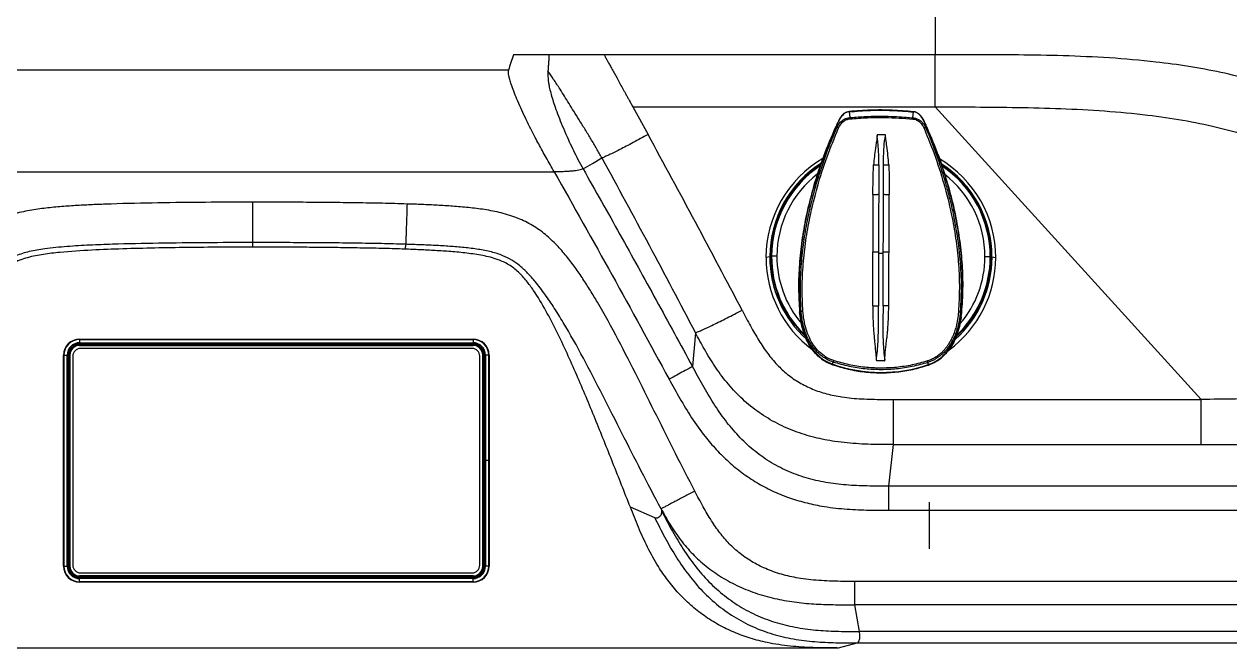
# Model space of a CAD drawing. Extents: x 939 to 1039, y 781 to 934.
# Drawn here: x 976.59 to 998.18, y 799.32 to 810.48 of the extents above; entities that cross this region are included whole.
import ezdxf

# ---------------------------------------------------------------- set-up
doc = ezdxf.new("R2010")
doc.units = 0
doc.header["$MEASUREMENT"] = 0
doc.layers.add('1', color=4, linetype='Continuous')
doc.layers.add('DIM', color=3, linetype='Continuous')

# ---------------------------------------------------------------- blocks, each defined once
blk = doc.blocks.new('DV')
at = {"layer": '1', "linetype": 'Continuous', "lineweight": 25}
for p, q in [((-0.008, 1.992), (-0.021, 2.06)), ((0.002, 1.971), (-0.002, 1.992)), ((0.003, 1.963), (0.003, 1.961)), ((-1.078, 1.449), (-1.079, 1.449)), ((-0.993, 1.458), (-1.078, 1.447)), ((-0.993, 1.458), (-0.994, 1.458)), ((-0.994, 1.458), (-0.994, 1.458)), ((-0.99, 1.449), (-0.991, 1.452)), ((-0.983, 1.431), (-0.99, 1.449)), ((-1.938, 0.869), (-1.939, 0.869)), ((-1.931, 0.867), (-1.893, 0.856)), ((2.308, 0.791), (2.31, 0.808)), ((2.31, 0.808), (2.31, 0.81)), ((2.589, 0.571), (2.484, 0.561)), ((-1.87, -0.064), (-1.87, 0.084)), ((2.48, -0.571), (2.586, -0.582)), ((-1.944, -0.849), (-1.945, -0.849)), ((-1.937, -0.847), (-1.899, -0.836)), ((2.303, -0.8), (2.304, -0.817)), ((2.304, -0.817), (2.305, -0.819)), ((-1.084, -1.435), (-1.083, -1.435)), ((-1.083, -1.434), (-1.003, -1.445)), ((-1.004, -1.444), (-1.004, -1.444)), ((-1, -1.436), (-1.001, -1.439)), ((-1, -1.436), (-0.993, -1.418)), ((-0.008, -1.985), (-0.021, -2.054)), ((-0.014, -1.985), (-0.01, -1.964)), ((-0.01, -1.954), (-0.01, -1.956))]:
    blk.add_line(p, q, dxfattribs=at)
for centre, radius, start, end in [((-0.021, 0.007), 2.053, 90.0117, 143.2396), ((-0.008, 0.007), 1.985, 90.0085, 138.1965), ((-0.008, 0.007), 1.985, 89.8272, 138.1698), ((-0.003, 0.007), 1.963, 89.8268, 136.5217), ((-0.003, 0.007), 1.955, 89.813, 135.6786), ((-0.003, 0.007), 1.954, 89.813, 135.5748), ((-0.022, 0.007), 2.054, 30.2369, 89.9842), ((-0.008, 0.007), 1.985, 32.2296, 89.9864), ((-0.008, 0.007), 1.985, 32.2143, 89.8051), ((-0.004, 0.007), 1.964, 33.0293, 89.8054), ((-0.004, 0.007), 1.956, 33.3355, 89.792), ((-0.774, 1.885), 0.781, 358.6136, 5.5978), ((-0.004, 0.007), 1.954, 33.3899, 89.792), ((0.001, 0.007), 1.859, 89.8113, 130.2997), ((0, 0.007), 1.859, 37.3862, 89.7952), ((-0.707, 1.423), 0.276, 178.2188, 184.7708), ((0.576, 0.001), 2.652, 160.9584, 198.6531), ((-1.974, 0.516), 0.349, 71.9807, 76.6446), ((2.233, 0.794), 0.0749, 332.9641, 357.7604), ((2.506, 0.056), 0.505, 92.4763, 94.8952), ((2.506, -0.062), 0.509, 264.7119, 267.1113), ((-1.978, -0.494), 0.352, 282.9954, 287.6299), ((2.228, -0.802), 0.0749, 1.8444, 26.6436), ((-0.022, 0), 2.054, 270.0147, 329.4202), ((-0.008, 0), 1.985, 269.8322, 327.3081), ((-0.008, 0), 1.985, 270.0135, 327.32), ((-0.021, 0), 2.053, 216.4048, 269.9882), ((-0.004, 0), 1.964, 269.832, 326.6617), ((-0.004, 0), 1.956, 269.8183, 326.325), ((-0.004, 0), 1.954, 269.8183, 326.2654), ((0, 0), 1.859, 269.8174, 322.3351), ((-0.008, -0.001), 1.985, 221.7948, 269.8103), ((-0.008, -0.001), 1.985, 221.8154, 269.9915), ((-0.003, -0.001), 1.964, 222.9802, 269.8106), ((-0.003, -0.001), 1.954, 223.6278, 269.7972), ((-0.003, -0.001), 1.955, 223.7279, 269.7972), ((0.001, -0.001), 1.859, 229.6043, 269.7996), ((-0.716, -1.411), 0.277, 174.8422, 181.3928), ((-0.787, -1.873), 0.782, 354.0165, 0.9963)]:
    blk.add_arc(centre, radius, start, end, dxfattribs=at)
for points, knots in [([(-1.939, 0.869), (-1.92, 0.914), (-1.882, 1.005), (-1.792, 1.123), (-1.683, 1.223), (-1.558, 1.303), (-1.424, 1.365), (-1.284, 1.41), (-1.14, 1.442), (-1.043, 1.453), (-0.994, 1.458)], [0, 0, 0, 0, 0.125044, 0.250094, 0.375146, 0.50018, 0.625173, 0.75013, 0.875068, 1, 1, 1, 1]), ([(-1.078, 1.447), (-1.098, 1.445), (-1.167, 1.437), (-1.282, 1.41), (-1.422, 1.365), (-1.556, 1.304), (-1.681, 1.224), (-1.79, 1.124), (-1.881, 1.006), (-1.919, 0.914), (-1.938, 0.869)], [0, 0, 0, 0, 0.055894, 0.190238, 0.324714, 0.459388, 0.594285, 0.729391, 0.864652, 1, 1, 1, 1]), ([(-0.991, 1.452), (-1.063, 1.443), (-1.208, 1.426), (-1.418, 1.363), (-1.602, 1.273), (-1.75, 1.157), (-1.863, 1.025), (-1.908, 0.92), (-1.931, 0.867)], [0, 0, 0, 0, 0.186823, 0.373594, 0.560241, 0.706896, 0.853471, 1, 1, 1, 1]), ([(-1.893, 0.856), (-1.89, 0.865), (-1.883, 0.885), (-1.871, 0.916), (-1.856, 0.948), (-1.839, 0.981), (-1.818, 1.015), (-1.785, 1.064), (-1.738, 1.12), (-1.68, 1.176), (-1.627, 1.218), (-1.577, 1.252), (-1.527, 1.282), (-1.473, 1.31), (-1.415, 1.335), (-1.354, 1.358), (-1.288, 1.379), (-1.207, 1.4), (-1.105, 1.42), (-1.027, 1.427), (-0.983, 1.431)], [0, 0, 0, 0, 0.026734, 0.05551, 0.086329, 0.119188, 0.154085, 0.191024, 0.273369, 0.344173, 0.403429, 0.451129, 0.502395, 0.555558, 0.610627, 0.667594, 0.726459, 0.794343, 0.885537, 1, 1, 1, 1]), ([(-1.866, 0.848), (-1.847, 0.896), (-1.808, 0.991), (-1.71, 1.113), (-1.591, 1.212), (-1.453, 1.289), (-1.303, 1.345), (-1.144, 1.384), (-1.036, 1.394), (-0.982, 1.4)], [0, 0, 0, 0, 0.139308, 0.278769, 0.4184847, 0.5585135, 0.7054911, 0.8526923, 1, 1, 1, 1]), ([(2.311, 0.816), (2.138, 0.89), (1.791, 1.04), (1.251, 1.216), (0.747, 1.343), (0.281, 1.423), (-0.142, 1.467), (-0.568, 1.484), (-0.851, 1.467), (-0.993, 1.458)], [0, 0, 0, 0, 0.1666097, 0.3332423, 0.4998927, 0.624886, 0.7499141, 0.8749494, 1, 1, 1, 1]), ([(-0.989, 1.437), (-0.99, 1.437), (-0.99, 1.44), (-0.99, 1.443), (-0.991, 1.447), (-0.991, 1.452), (-0.992, 1.455), (-0.993, 1.458), (-0.993, 1.458), (-0.993, 1.458)], [0, 0, 0, 0, 0.062721, 0.178453, 0.3589, 0.571342, 0.774817, 0.916592, 1, 1, 1, 1]), ([(2.31, 0.81), (2.164, 0.873), (1.872, 1), (1.421, 1.157), (0.961, 1.287), (0.487, 1.387), (0, 1.451), (-0.496, 1.48), (-0.826, 1.461), (-0.991, 1.452)], [0, 0, 0, 0, 0.140207, 0.280852, 0.42152, 0.561898, 0.708441, 0.854417, 1, 1, 1, 1]), ([(-0.983, 1.431), (-0.916, 1.435), (-0.781, 1.443), (-0.58, 1.445), (-0.38, 1.441), (-0.182, 1.43), (0.013, 1.413), (0.207, 1.39), (0.398, 1.362), (0.676, 1.314), (1.037, 1.233), (1.475, 1.108), (1.899, 0.962), (2.173, 0.848), (2.308, 0.791)], [0, 0, 0, 0, 0.0598715, 0.1191931, 0.1780014, 0.2363253, 0.2941862, 0.3515996, 0.4085752, 0.465118, 0.6011645, 0.7357735, 0.8687888, 1, 1, 1, 1]), ([(-0.982, 1.4), (-0.842, 1.406), (-0.56, 1.419), (-0.137, 1.398), (0.284, 1.351), (0.747, 1.27), (1.248, 1.145), (1.784, 0.974), (2.128, 0.831), (2.3, 0.76)], [0, 0, 0, 0, 0.124941, 0.249901, 0.374879, 0.499878, 0.666555, 0.833265, 1, 1, 1, 1]), ([(-1.945, -0.849), (-1.973, -0.756), (-2.029, -0.57), (-2.074, -0.281), (-2.09, 0.01), (-2.072, 0.302), (-2.025, 0.59), (-1.968, 0.776), (-1.939, 0.869)], [0, 0, 0, 0, 0.16667, 0.33333, 0.499991, 0.666649, 0.83332, 1, 1, 1, 1]), ([(-1.938, 0.869), (-1.967, 0.776), (-2.024, 0.59), (-2.071, 0.302), (-2.089, 0.011), (-2.073, -0.281), (-2.028, -0.57), (-1.972, -0.756), (-1.944, -0.849)], [0, 0, 0, 0, 0.166667, 0.333333, 0.5, 0.666668, 0.833333, 1, 1, 1, 1]), ([(-1.899, -0.836), (-1.925, -0.744), (-1.977, -0.561), (-2.018, -0.28), (-2.033, 0.001), (-2.018, 0.285), (-1.975, 0.572), (-1.921, 0.761), (-1.893, 0.856)], [0, 0, 0, 0, 0.16769, 0.332135, 0.49348, 0.658077, 0.826864, 1, 1, 1, 1]), ([(-1.871, -0.829), (-1.897, -0.737), (-1.949, -0.555), (-1.99, -0.274), (-2.004, 0.01), (-1.988, 0.294), (-1.945, 0.576), (-1.892, 0.757), (-1.866, 0.848)], [0, 0, 0, 0, 0.166664, 0.333326, 0.499994, 0.666671, 0.833344, 1, 1, 1, 1]), ([(2.3, 0.76), (2.323, 0.749), (2.368, 0.726), (2.419, 0.676), (2.452, 0.619), (2.459, 0.579), (2.462, 0.559)], [0, 0, 0, 0, 0.2817241, 0.5601293, 0.7795269, 1, 1, 1, 1]), ([(2.304, 0.796), (2.304, 0.796), (2.305, 0.798), (2.307, 0.802), (2.309, 0.808), (2.311, 0.813), (2.312, 0.815), (2.311, 0.816), (2.311, 0.816)], [0, 0, 0, 0, 0.0543809, 0.1480036, 0.4794721, 0.8239281, 0.9315517, 1, 1, 1, 1]), ([(2.308, 0.791), (2.337, 0.776), (2.391, 0.748), (2.445, 0.684), (2.474, 0.621), (2.48, 0.581), (2.484, 0.561)], [0, 0, 0, 0, 0.322452, 0.598474, 0.799022, 1, 1, 1, 1]), ([(2.589, 0.571), (2.587, 0.587), (2.581, 0.618), (2.556, 0.66), (2.522, 0.695), (2.48, 0.727), (2.429, 0.755), (2.371, 0.782), (2.332, 0.8), (2.31, 0.81)], [0, 0, 0, 0, 0.121666, 0.249536, 0.36718, 0.49951, 0.661947, 0.814942, 1, 1, 1, 1]), ([(2.594, 0.572), (2.591, 0.589), (2.585, 0.622), (2.549, 0.679), (2.485, 0.733), (2.398, 0.776), (2.34, 0.802), (2.311, 0.816)], [0, 0, 0, 0, 0.1296931, 0.2583196, 0.5098568, 0.7564497, 1, 1, 1, 1]), ([(2.462, 0.559), (2.47, 0.454), (2.486, 0.244), (2.491, -0.133), (2.471, -0.404), (2.459, -0.569)], [0, 0, 0, 0, 0.280023, 0.560051, 1, 1, 1, 1]), ([(2.484, 0.561), (2.487, 0.522), (2.495, 0.436), (2.504, 0.295), (2.51, 0.122), (2.511, -0.073), (2.504, -0.268), (2.493, -0.433), (2.484, -0.529), (2.48, -0.571)], [0, 0, 0, 0, 0.103409, 0.228154, 0.374248, 0.560711, 0.743958, 0.890377, 1, 1, 1, 1]), ([(2.589, 0.571), (2.599, 0.443), (2.618, 0.187), (2.617, -0.198), (2.596, -0.454), (2.586, -0.582)], [0, 0, 0, 0, 0.333567, 0.666433, 1, 1, 1, 1]), ([(2.588, 0.571), (2.59, 0.571), (2.592, 0.572), (2.594, 0.572), (2.594, 0.572), (2.594, 0.572)], [0, 0, 0, 0, 0.592341, 0.841526, 1, 1, 1, 1]), ([(2.59, -0.583), (2.6, -0.455), (2.621, -0.198), (2.623, 0.187), (2.603, 0.444), (2.594, 0.572)], [0, 0, 0, 0, 0.333334, 0.666666, 1, 1, 1, 1]), ([(-1.856, 0.084), (-1.858, 0.084), (-1.863, 0.084), (-1.867, 0.084), (-1.87, 0.084)], [0, 0, 0, 0, 0.5, 1, 1, 1, 1]), ([(-0.884, 0.15), (-0.922, 0.15), (-1.012, 0.15), (-1.119, 0.146), (-1.204, 0.142), (-1.255, 0.139), (-1.308, 0.136), (-1.365, 0.131), (-1.424, 0.126), (-1.48, 0.121), (-1.534, 0.116), (-1.584, 0.111), (-1.637, 0.106), (-1.695, 0.1), (-1.752, 0.094), (-1.796, 0.09), (-1.823, 0.088), (-1.838, 0.087), (-1.848, 0.086), (-1.853, 0.085), (-1.856, 0.084)], [0, 0, 0, 0, 0.117491, 0.278071, 0.327172, 0.379197, 0.434167, 0.492133, 0.553178, 0.617395, 0.666399, 0.71845, 0.773533, 0.831571, 0.898213, 0.948337, 0.969624, 0.982103, 0.993555, 1, 1, 1, 1]), ([(-1.856, 0.084), (-1.747, 0.072), (-1.531, 0.048), (-1.208, 0.048), (-0.993, 0.048), (-0.885, 0.049)], [0, 0, 0, 0, 0.3382385, 0.6703769, 1, 1, 1, 1]), ([(-0.884, 0.15), (-0.884, 0.141), (-0.884, 0.122), (-0.884, 0.095), (-0.885, 0.07), (-0.885, 0.056), (-0.885, 0.049)], [0, 0, 0, 0, 0.247871, 0.499983, 0.752103, 1, 1, 1, 1]), ([(0.051, 0.046), (-0.106, 0.047), (-0.418, 0.048), (-0.73, 0.048), (-0.885, 0.049)], [0, 0, 0, 0, 0.500057, 1, 1, 1, 1]), ([(-0.884, 0.15), (-0.803, 0.15), (-0.642, 0.15), (-0.401, 0.149), (-0.159, 0.148), (0.002, 0.148), (0.082, 0.148)], [0, 0, 0, 0, 0.250062, 0.50009, 0.750073, 1, 1, 1, 1]), ([(0.05, -0.04), (0.05, -0.033), (0.051, -0.021), (0.051, 0.003), (0.051, 0.027), (0.051, 0.04), (0.051, 0.046)], [0, 0, 0, 0, 0.2502413, 0.4999946, 0.749751, 1, 1, 1, 1]), ([(0.084, 0.046), (0.078, 0.046), (0.067, 0.046), (0.056, 0.046), (0.051, 0.046)], [0, 0, 0, 0, 0.499999, 1, 1, 1, 1]), ([(1.108, 0.145), (0.938, 0.145), (0.597, 0.147), (0.254, 0.148), (0.082, 0.148)], [0, 0, 0, 0, 0.499872, 1, 1, 1, 1]), ([(0.082, 0.148), (0.082, 0.139), (0.082, 0.12), (0.083, 0.093), (0.083, 0.067), (0.084, 0.053), (0.084, 0.046)], [0, 0, 0, 0, 0.247841, 0.499996, 0.752155, 1, 1, 1, 1]), ([(1.113, 0.043), (0.942, 0.043), (0.599, 0.045), (0.256, 0.046), (0.084, 0.046)], [0, 0, 0, 0, 0.499962, 1, 1, 1, 1]), ([(1.108, 0.145), (1.197, 0.145), (1.375, 0.145), (1.552, 0.137), (1.641, 0.133)], [0, 0, 0, 0, 0.500184, 1, 1, 1, 1]), ([(1.108, 0.145), (1.108, 0.135), (1.109, 0.117), (1.109, 0.089), (1.111, 0.064), (1.112, 0.05), (1.113, 0.043)], [0, 0, 0, 0, 0.247844, 0.500004, 0.752163, 1, 1, 1, 1]), ([(1.64, 0.041), (1.536, 0.041), (1.361, 0.041), (1.184, 0.042), (1.113, 0.043)], [0, 0, 0, 0, 0.594026, 1, 1, 1, 1]), ([(1.641, 0.133), (1.64, 0.116), (1.638, 0.082), (1.639, 0.055), (1.64, 0.041)], [0, 0, 0, 0, 0.500027, 1, 1, 1, 1]), ([(1.64, 0.041), (1.693, 0.041), (1.789, 0.04), (1.92, 0.046), (2.017, 0.055), (2.085, 0.063), (2.127, 0.068), (2.152, 0.071), (2.163, 0.072), (2.166, 0.072), (2.167, 0.072), (2.167, 0.072), (2.167, 0.072), (2.167, 0.072), (2.167, 0.072)], [0, 0, 0, 0, 0.29921, 0.548793, 0.745255, 0.856192, 0.935511, 0.983296, 0.995489, 0.998696, 0.999583, 0.999849, 0.999939, 1, 1, 1, 1]), ([(2.167, 0.072), (2.167, 0.072), (2.164, 0.072), (2.154, 0.072), (2.076, 0.077), (1.905, 0.112), (1.739, 0.125), (1.641, 0.133)], [0, 0, 0, 0, 0.001608, 0.01565, 0.055891, 0.446078, 1, 1, 1, 1]), ([(2.174, 0.07), (2.173, 0.07), (2.171, 0.07), (2.168, 0.071), (2.167, 0.072)], [0, 0, 0, 0, 0.486281, 1, 1, 1, 1]), ([(2.174, -0.078), (2.174, -0.053), (2.174, -0.004), (2.174, 0.046), (2.174, 0.07)], [0, 0, 0, 0, 0.5000003, 1, 1, 1, 1]), ([(-1.87, -0.064), (-1.868, -0.064), (-1.863, -0.065), (-1.858, -0.065), (-1.856, -0.065)], [0, 0, 0, 0, 0.5, 1, 1, 1, 1]), ([(-0.886, -0.036), (-0.993, -0.035), (-1.208, -0.032), (-1.531, -0.031), (-1.747, -0.053), (-1.856, -0.065)], [0, 0, 0, 0, 0.3296087, 0.6617293, 1, 1, 1, 1]), ([(-1.856, -0.065), (-1.856, -0.065), (-1.855, -0.065), (-1.855, -0.065), (-1.853, -0.065), (-1.848, -0.066), (-1.84, -0.067), (-1.809, -0.068), (-1.748, -0.072), (-1.662, -0.08), (-1.568, -0.091), (-1.497, -0.1), (-1.452, -0.106), (-1.436, -0.108), (-1.429, -0.108), (-1.426, -0.109), (-1.424, -0.109), (-1.423, -0.109), (-1.417, -0.109), (-1.396, -0.112), (-1.364, -0.115), (-1.322, -0.118), (-1.278, -0.122), (-1.227, -0.125), (-1.139, -0.131), (-1.024, -0.135), (-0.928, -0.137), (-0.884, -0.137)], [0, 0, 0, 0, 0.000307, 0.000689, 0.002359, 0.00487, 0.015779, 0.029763, 0.09972, 0.203574, 0.296344, 0.391473, 0.424042, 0.436567, 0.441729, 0.445635, 0.445762, 0.446903, 0.450191, 0.462825, 0.512269, 0.54904, 0.593832, 0.646659, 0.707558, 0.864827, 1, 1, 1, 1]), ([(-0.886, -0.036), (-0.757, -0.036), (-0.445, -0.037), (-0.133, -0.039), (0.05, -0.04)], [0, 0, 0, 0, 0.413101, 1, 1, 1, 1]), ([(-0.884, -0.137), (-0.884, -0.128), (-0.884, -0.109), (-0.885, -0.082), (-0.885, -0.057), (-0.885, -0.043), (-0.886, -0.036)], [0, 0, 0, 0, 0.247915, 0.499992, 0.752096, 1, 1, 1, 1]), ([(-0.884, -0.137), (-0.723, -0.138), (-0.402, -0.139), (-0.08, -0.141), (0.081, -0.142)], [0, 0, 0, 0, 0.499987, 1, 1, 1, 1]), ([(0.05, -0.04), (0.057, -0.04), (0.068, -0.039), (0.079, -0.04), (0.083, -0.04)], [0, 0, 0, 0, 0.591867, 1, 1, 1, 1]), ([(0.083, -0.04), (0.083, -0.047), (0.083, -0.061), (0.082, -0.086), (0.082, -0.114), (0.082, -0.132), (0.081, -0.142)], [0, 0, 0, 0, 0.247848, 0.500009, 0.752163, 1, 1, 1, 1]), ([(0.081, -0.142), (0.253, -0.142), (0.596, -0.144), (0.937, -0.145), (1.107, -0.145)], [0, 0, 0, 0, 0.500128, 1, 1, 1, 1]), ([(0.083, -0.04), (0.255, -0.04), (0.599, -0.042), (0.941, -0.043), (1.112, -0.043)], [0, 0, 0, 0, 0.500038, 1, 1, 1, 1]), ([(1.112, -0.043), (1.112, -0.05), (1.11, -0.064), (1.109, -0.09), (1.108, -0.117), (1.108, -0.136), (1.107, -0.145)], [0, 0, 0, 0, 0.24784, 0.500001, 0.75216, 1, 1, 1, 1]), ([(1.64, -0.137), (1.552, -0.141), (1.374, -0.148), (1.196, -0.146), (1.107, -0.145)], [0, 0, 0, 0, 0.499816, 1, 1, 1, 1]), ([(1.112, -0.043), (1.185, -0.043), (1.361, -0.044), (1.536, -0.044), (1.64, -0.045)], [0, 0, 0, 0, 0.407814, 1, 1, 1, 1]), ([(1.64, -0.045), (1.639, -0.059), (1.638, -0.087), (1.639, -0.12), (1.64, -0.137)], [0, 0, 0, 0, 0.499972, 1, 1, 1, 1]), ([(1.64, -0.045), (1.745, -0.045), (1.922, -0.044), (2.097, -0.068), (2.166, -0.078)], [0, 0, 0, 0, 0.6006265, 1, 1, 1, 1]), ([(1.64, -0.137), (1.752, -0.128), (1.904, -0.115), (2.071, -0.09), (2.131, -0.082), (2.153, -0.081), (2.159, -0.08), (2.163, -0.079), (2.166, -0.079), (2.166, -0.078)], [0, 0, 0, 0, 0.632717, 0.860019, 0.958232, 0.975916, 0.985986, 0.994959, 1, 1, 1, 1]), ([(2.166, -0.078), (2.168, -0.078), (2.17, -0.078), (2.173, -0.078), (2.174, -0.078)], [0, 0, 0, 0, 0.5, 1, 1, 1, 1]), ([(2.459, -0.569), (2.456, -0.586), (2.449, -0.626), (2.416, -0.684), (2.363, -0.735), (2.318, -0.757), (2.295, -0.769)], [0, 0, 0, 0, 0.1897963, 0.4446309, 0.7136823, 1, 1, 1, 1]), ([(2.48, -0.571), (2.477, -0.59), (2.47, -0.628), (2.448, -0.677), (2.423, -0.713), (2.403, -0.735), (2.367, -0.768), (2.332, -0.785), (2.303, -0.8)], [0, 0, 0, 0, 0.191711, 0.382754, 0.51862, 0.620987, 0.67746, 1, 1, 1, 1]), ([(2.305, -0.819), (2.326, -0.809), (2.366, -0.792), (2.424, -0.765), (2.475, -0.737), (2.518, -0.705), (2.546, -0.676), (2.563, -0.65), (2.578, -0.621), (2.583, -0.597), (2.586, -0.582)], [0, 0, 0, 0, 0.185139, 0.337997, 0.500348, 0.632707, 0.750256, 0.815704, 0.878396, 1, 1, 1, 1]), ([(2.306, -0.824), (2.335, -0.811), (2.393, -0.785), (2.48, -0.743), (2.544, -0.69), (2.58, -0.633), (2.587, -0.599), (2.59, -0.583)], [0, 0, 0, 0, 0.243547, 0.490143, 0.741681, 0.870306, 1, 1, 1, 1]), ([(2.584, -0.582), (2.586, -0.582), (2.588, -0.582), (2.59, -0.583), (2.59, -0.583), (2.59, -0.583)], [0, 0, 0, 0, 0.592225, 0.841483, 1, 1, 1, 1]), ([(-1.084, -1.434), (-1.106, -1.431), (-1.176, -1.422), (-1.293, -1.394), (-1.433, -1.348), (-1.567, -1.286), (-1.691, -1.205), (-1.799, -1.104), (-1.889, -0.986), (-1.926, -0.894), (-1.945, -0.849)], [0, 0, 0, 0, 0.0605299, 0.1946718, 0.3288424, 0.4630469, 0.5972718, 0.7315059, 0.8657441, 1, 1, 1, 1]), ([(-1.944, -0.849), (-1.925, -0.895), (-1.888, -0.986), (-1.798, -1.105), (-1.689, -1.206), (-1.565, -1.286), (-1.431, -1.349), (-1.291, -1.394), (-1.175, -1.422), (-1.104, -1.431), (-1.083, -1.434)], [0, 0, 0, 0, 0.134749, 0.269409, 0.403914, 0.538211, 0.672286, 0.806163, 0.939908, 1, 1, 1, 1]), ([(-1.937, -0.847), (-1.918, -0.892), (-1.881, -0.983), (-1.792, -1.101), (-1.684, -1.201), (-1.561, -1.281), (-1.428, -1.343), (-1.289, -1.389), (-1.146, -1.422), (-1.049, -1.433), (-1.001, -1.439)], [0, 0, 0, 0, 0.1248922, 0.2498073, 0.3747592, 0.4997555, 0.624788, 0.7498468, 0.8749209, 1, 1, 1, 1]), ([(-0.993, -1.418), (-1.021, -1.415), (-1.072, -1.411), (-1.142, -1.4), (-1.203, -1.388), (-1.276, -1.37), (-1.361, -1.344), (-1.454, -1.307), (-1.558, -1.254), (-1.653, -1.189), (-1.736, -1.112), (-1.794, -1.044), (-1.839, -0.975), (-1.87, -0.915), (-1.888, -0.87), (-1.896, -0.845), (-1.899, -0.836)], [0, 0, 0, 0, 0.0749857, 0.1343119, 0.1848064, 0.2384733, 0.3318372, 0.4187584, 0.4992174, 0.6392472, 0.7158639, 0.7968303, 0.872882, 0.9321002, 0.9744779, 1, 1, 1, 1]), ([(-0.992, -1.386), (-1.036, -1.382), (-1.127, -1.373), (-1.231, -1.35), (-1.305, -1.329), (-1.349, -1.314), (-1.394, -1.298), (-1.437, -1.279), (-1.481, -1.259), (-1.514, -1.241), (-1.543, -1.224), (-1.568, -1.209), (-1.595, -1.191), (-1.62, -1.174), (-1.644, -1.155), (-1.665, -1.137), (-1.685, -1.119), (-1.704, -1.101), (-1.722, -1.083), (-1.738, -1.064), (-1.754, -1.047), (-1.765, -1.032), (-1.774, -1.02), (-1.783, -1.007), (-1.799, -0.984), (-1.815, -0.958), (-1.827, -0.936), (-1.838, -0.914), (-1.854, -0.878), (-1.865, -0.847), (-1.871, -0.829)], [0, 0, 0, 0, 0.121738, 0.246175, 0.288264, 0.330644, 0.373316, 0.416275, 0.459522, 0.503054, 0.517225, 0.55208, 0.581869, 0.606444, 0.633517, 0.665247, 0.681873, 0.705344, 0.735653, 0.751528, 0.772695, 0.799151, 0.8006, 0.812958, 0.843012, 0.878142, 0.893465, 0.910822, 0.946336, 1, 1, 1, 1]), ([(-1.003, -1.445), (-0.861, -1.454), (-0.578, -1.473), (-0.152, -1.46), (0.271, -1.418), (0.738, -1.341), (1.243, -1.218), (1.784, -1.045), (2.132, -0.898), (2.306, -0.824)], [0, 0, 0, 0, 0.12505, 0.250086, 0.375115, 0.500104, 0.666758, 0.833391, 1, 1, 1, 1]), ([(-1.001, -1.439), (-0.862, -1.448), (-0.581, -1.467), (-0.159, -1.454), (0.264, -1.413), (0.731, -1.336), (1.238, -1.214), (1.781, -1.04), (2.13, -0.893), (2.305, -0.819)], [0, 0, 0, 0, 0.122832, 0.248396, 0.371902, 0.49825, 0.66532, 0.832791, 1, 1, 1, 1]), ([(2.303, -0.8), (2.22, -0.835), (2.053, -0.904), (1.798, -0.999), (1.541, -1.085), (1.325, -1.15), (1.153, -1.197), (1.023, -1.23), (0.891, -1.262), (0.759, -1.291), (0.625, -1.317), (0.375, -1.362), (0.005, -1.411), (-0.491, -1.441), (-0.824, -1.426), (-0.993, -1.418)], [0, 0, 0, 0, 0.080377, 0.161273, 0.242636, 0.321508, 0.361032, 0.400751, 0.440661, 0.480759, 0.521043, 0.561511, 0.704797, 0.850853, 1, 1, 1, 1]), ([(2.295, -0.769), (2.122, -0.839), (1.777, -0.979), (1.24, -1.147), (0.738, -1.268), (0.275, -1.346), (-0.146, -1.39), (-0.57, -1.408), (-0.851, -1.393), (-0.992, -1.386)], [0, 0, 0, 0, 0.16674, 0.333451, 0.500131, 0.625133, 0.750114, 0.87507, 1, 1, 1, 1]), ([(2.299, -0.805), (2.299, -0.805), (2.3, -0.807), (2.302, -0.811), (2.304, -0.817), (2.305, -0.822), (2.306, -0.824), (2.306, -0.824), (2.306, -0.824)], [0, 0, 0, 0, 0.054378, 0.147995, 0.479459, 0.823924, 0.93155, 1, 1, 1, 1]), ([(-1.826, -1.059), (-1.827, -1.058), (-1.83, -1.055), (-1.832, -1.051), (-1.834, -1.049)], [0, 0, 0, 0, 0.352296, 1, 1, 1, 1]), ([(-0.999, -1.423), (-0.999, -1.424), (-0.999, -1.425), (-1, -1.43), (-1.001, -1.436), (-1.002, -1.442), (-1.002, -1.444), (-1.003, -1.444), (-1.003, -1.445)], [0, 0, 0, 0, 0.05438, 0.147997, 0.479463, 0.823926, 0.931552, 1, 1, 1, 1])]:
    blk.add_open_spline(points, degree=3, knots=knots, dxfattribs=at)
blk = doc.blocks.new('1818201-33')
at = {"layer": '1', "color": 3, "linetype": 'Continuous', "lineweight": 25}
for p, q in [((-3.522, 2.176), (-3.522, 2.097)), ((-3.522, 2.176), (3.522, 2.176)), ((-3.522, 2.17), (3.522, 2.17)), ((3.522, 2.168), (-3.522, 2.168)), ((3.522, 2.176), (3.522, 2.097)), ((-3.522, 2.111), (3.522, 2.111)), ((3.522, 2.097), (-3.522, 2.097)), ((-3.522, 2.078), (3.522, 2.078)), ((-3.522, 2.078), (-3.522, 2.062)), ((3.522, 2.063), (-3.522, 2.063)), ((-3.522, 2.062), (3.522, 2.062)), ((3.507, 2.008), (-3.507, 2.008)), ((3.522, 2.078), (3.522, 2.062)), ((-3.81, 1.887), (-3.732, 1.887)), ((-3.81, -1.887), (-3.81, 1.887)), ((-3.805, -1.887), (-3.805, 1.887)), ((-3.802, 1.887), (-3.802, -1.887)), ((-3.746, -1.887), (-3.746, 1.887)), ((-3.732, 1.887), (-3.732, -1.887)), ((-3.697, 1.887), (-3.713, 1.887)), ((-3.713, -1.888), (-3.713, 1.887)), ((-3.698, 1.887), (-3.698, -1.888)), ((-3.697, -1.888), (-3.697, 1.887)), ((-3.643, 1.872), (-3.643, -1.872)), ((3.643, -1.872), (3.643, 1.872)), ((3.713, 1.887), (3.697, 1.887)), ((3.697, 1.887), (3.697, -1.888)), ((3.698, -1.888), (3.698, 1.887)), ((3.713, 1.887), (3.713, -1.888)), ((3.732, -1.887), (3.732, 1.887)), ((3.81, 1.887), (3.732, 1.887)), ((3.746, 1.887), (3.746, -1.887)), ((3.802, -1.887), (3.802, 1.887)), ((3.805, 1.887), (3.805, -1.887)), ((3.81, 1.887), (3.81, -1.887)), ((3.81, 0), (3.732, 0)), ((-3.81, -1.887), (-3.732, -1.887)), ((-3.697, -1.888), (-3.713, -1.888)), ((3.713, -1.888), (3.697, -1.888)), ((3.81, -1.887), (3.732, -1.887)), ((-3.522, -2.063), (-3.522, -2.078)), ((-3.522, -2.063), (3.522, -2.063)), ((3.522, -2.063), (-3.522, -2.063)), ((3.522, -2.078), (-3.522, -2.078)), ((-3.522, -2.176), (-3.522, -2.097)), ((-3.522, -2.097), (3.522, -2.097)), ((3.522, -2.111), (-3.522, -2.111)), ((-3.507, -2.008), (3.507, -2.008)), ((3.522, -2.063), (3.522, -2.078)), ((3.522, -2.176), (3.522, -2.097)), ((-3.522, -2.168), (3.522, -2.168)), ((3.522, -2.17), (-3.522, -2.17)), ((3.522, -2.176), (-3.522, -2.176))]:
    blk.add_line(p, q, dxfattribs=at)
for centre, radius, start, end in [((-3.522, 1.887), 0.288, 90, 180), ((-3.522, 1.887), 0.283, 90, 180), ((-3.522, 1.887), 0.281, 90, 180), ((3.522, 1.887), 0.288, 0, 90), ((3.522, 1.887), 0.283, 0, 90), ((3.522, 1.887), 0.281, 0, 90), ((-3.522, 1.887), 0.224, 90, 180), ((-3.522, 1.887), 0.21, 90, 180), ((-3.522, 1.887), 0.191, 90, 180), ((-3.522, 1.887), 0.176, 90, 180), ((-3.522, 1.887), 0.175, 90, 180), ((-3.507, 1.872), 0.136, 90, 180), ((3.507, 1.872), 0.136, 0, 90), ((3.522, 1.887), 0.224, 0, 90), ((3.522, 1.887), 0.21, 0, 90), ((3.522, 1.887), 0.191, 0, 90), ((3.522, 1.887), 0.176, 0, 90), ((3.522, 1.887), 0.175, 0, 90), ((-3.522, -1.887), 0.288, 180, 270), ((-3.522, -1.887), 0.283, 180, 270), ((-3.522, -1.887), 0.281, 180, 270), ((-3.522, -1.887), 0.224, 180, 270), ((-3.522, -1.887), 0.21, 180, 270), ((-3.522, -1.888), 0.191, 180, 270), ((-3.522, -1.888), 0.176, 180, 270), ((-3.522, -1.888), 0.175, 180, 270), ((-3.507, -1.872), 0.136, 180, 270), ((3.507, -1.872), 0.136, 270, 0), ((3.522, -1.887), 0.21, 270, 0), ((3.522, -1.887), 0.224, 270, 0), ((3.522, -1.887), 0.281, 270, 0), ((3.522, -1.887), 0.283, 270, 0), ((3.522, -1.887), 0.288, 270, 0), ((3.522, -1.888), 0.191, 270, 0), ((3.522, -1.888), 0.176, 270, 0), ((3.522, -1.888), 0.175, 270, 0)]:
    blk.add_arc(centre, radius, start, end, dxfattribs=at)
blk = doc.blocks.new('Envoy')
at = {"layer": '1', "color": 3, "linetype": 'Continuous', "lineweight": 25}
for p, q in [((54.251, 12.953), (54.251, 10.758)), ((54.251, 10.758), (48.324, 10.758)), ((46.614, 10.484), (37.7, 10.484)), ((48.838, 9.826), (49.111, 9.33)), ((48.838, 9.826), (54.251, 9.826)), ((59.015, 4.589), (54.251, 9.826)), ((36.883, 8.662), (47.431, 8.662)), ((42.032, 7.396), (42.032, 7.315)), ((44.773, 7.366), (44.755, 7.279)), ((49.959, 5.784), (49.906, 5.178)), ((53.502, 4.589), (59.015, 4.589)), ((53.502, 3.781), (53.417, 3.037)), ((53.502, 3.781), (59.015, 3.781)), ((94.629, 3.037), (53.417, 3.037)), ((49.231, 2.47), (48.794, 2.661)), ((49.345, 2.631), (49.35, 2.598)), ((53.417, 2.607), (94.629, 2.607)), ((54.147, 2.65), (54.147, 2.749)), ((54.147, 1.917), (54.147, 2.65)), ((95.364, 1.332), (52.815, 1.332)), ((95.882, 0.914), (52.815, 0.914)), ((52.896, 0.436), (52.815, 0.914)), ((96.499, 0.435), (52.896, 0.436)), ((52.52, 0.142), (52.855, 0.232)), ((52.855, 0.232), (96.499, 0.232)), ((31.795, 0.142), (52.49, 0.142)), ((52.49, 0.142), (52.52, 0.142))]:
    blk.add_line(p, q, dxfattribs=at)
at = {"layer": '1', "color": 3, "linetype": 'Continuous', "lineweight": 25, "flags": 128}
for points in [[(47.072, 10.758), (46.886, 10.758), (46.7, 10.758)], [(47.33, 10.758), (47.201, 10.758), (47.072, 10.758)], [(48.074, 10.758), (47.702, 10.758), (47.33, 10.758)], [(48.324, 10.758), (48.199, 10.758), (48.074, 10.758)], [(47.947, 8.717), (48.116, 8.814), (48.285, 8.911)]]:
    blk.add_lwpolyline(points, dxfattribs=at)
at = {"layer": '1', "color": 3, "linetype": 'Continuous', "lineweight": 25}
for points, knots in [([(46.7, 10.758), (46.684, 10.711), (46.651, 10.62), (46.627, 10.528), (46.614, 10.484)], [0, 0, 0, 0, 0.513072, 1, 1, 1, 1]), ([(47.33, 10.758), (47.332, 10.748), (47.335, 10.729), (47.335, 10.692), (47.333, 10.657), (47.33, 10.624), (47.328, 10.593), (47.325, 10.563), (47.323, 10.535), (47.321, 10.509), (47.32, 10.485), (47.319, 10.471), (47.319, 10.464)], [0, 0, 0, 0, 0.1651411, 0.3047916, 0.4226884, 0.5209327, 0.6164895, 0.7054839, 0.7882026, 0.8648158, 0.9354065, 1, 1, 1, 1]), ([(48.324, 10.758), (48.331, 10.745), (48.341, 10.727), (48.362, 10.689), (48.377, 10.662), (48.398, 10.624), (48.427, 10.571), (48.468, 10.497), (48.513, 10.415), (48.562, 10.327), (48.613, 10.234), (48.657, 10.154), (48.694, 10.087), (48.722, 10.037), (48.75, 9.984), (48.782, 9.928), (48.811, 9.875), (48.83, 9.84), (48.838, 9.826)], [0, 0, 0, 0, 0.125428, 0.168446, 0.2121, 0.256428, 0.33531, 0.418024, 0.504715, 0.58543, 0.667111, 0.750955, 0.789675, 0.830973, 0.87485, 0.916043, 0.966305, 1, 1, 1, 1]), ([(54.251, 9.826), (54.251, 9.881), (54.251, 9.993), (54.251, 10.154), (54.251, 10.304), (54.251, 10.439), (54.251, 10.556), (54.251, 10.65), (54.251, 10.721), (54.251, 10.746), (54.251, 10.758)], [0, 0, 0, 0, 0.125004, 0.250005, 0.375001, 0.5, 0.624999, 0.749996, 0.874996, 1, 1, 1, 1]), ([(61.902, 9.545), (61.751, 9.616), (61.444, 9.763), (60.964, 9.967), (60.455, 10.152), (59.921, 10.313), (59.363, 10.447), (58.788, 10.553), (58.122, 10.643), (57.373, 10.707), (56.552, 10.743), (55.753, 10.756), (54.988, 10.758), (54.492, 10.758), (54.251, 10.758)], [0, 0, 0, 0, 0.063948, 0.130692, 0.199918, 0.271341, 0.344645, 0.419434, 0.495211, 0.601807, 0.707311, 0.80985, 0.907802, 1, 1, 1, 1]), ([(47.431, 8.662), (47.406, 8.705), (47.357, 8.791), (47.286, 8.917), (47.218, 9.041), (47.154, 9.16), (47.078, 9.303), (46.995, 9.464), (46.908, 9.642), (46.83, 9.809), (46.761, 9.965), (46.704, 10.107), (46.662, 10.224), (46.634, 10.316), (46.617, 10.387), (46.609, 10.446), (46.613, 10.471), (46.614, 10.484)], [0, 0, 0, 0, 0.054686, 0.107633, 0.158936, 0.210268, 0.259101, 0.341393, 0.421317, 0.49978, 0.57974, 0.659438, 0.739466, 0.802703, 0.865345, 0.931312, 1, 1, 1, 1]), ([(47.319, 10.464), (47.318, 10.442), (47.317, 10.4), (47.32, 10.337), (47.327, 10.273), (47.339, 10.198), (47.36, 10.105), (47.392, 9.989), (47.435, 9.856), (47.49, 9.705), (47.556, 9.535), (47.628, 9.365), (47.701, 9.2), (47.775, 9.043), (47.856, 8.881), (47.916, 8.772), (47.947, 8.717)], [0, 0, 0, 0, 0.066072, 0.131121, 0.195085, 0.257703, 0.340519, 0.420116, 0.499019, 0.579, 0.659859, 0.741444, 0.804265, 0.868226, 0.933446, 1, 1, 1, 1]), ([(48.285, 8.911), (48.254, 8.967), (48.189, 9.082), (48.088, 9.252), (47.984, 9.422), (47.881, 9.587), (47.785, 9.741), (47.697, 9.884), (47.615, 10.016), (47.522, 10.165), (47.419, 10.323), (47.352, 10.417), (47.319, 10.464)], [0, 0, 0, 0, 0.0982302, 0.1979345, 0.2989733, 0.400795, 0.4954357, 0.5805978, 0.664089, 0.7465012, 0.8752236, 1, 1, 1, 1]), ([(54.251, 9.826), (54.491, 9.825), (54.982, 9.825), (55.731, 9.817), (56.503, 9.799), (57.282, 9.758), (58.012, 9.69), (58.681, 9.593), (59.283, 9.471), (59.855, 9.317), (60.396, 9.131), (60.911, 8.918), (61.242, 8.76), (61.406, 8.681)], [0, 0, 0, 0, 0.098109, 0.200962, 0.306882, 0.413987, 0.520254, 0.606825, 0.690717, 0.77156, 0.849511, 0.925258, 1, 1, 1, 1]), ([(49.111, 9.33), (49.066, 9.305), (48.976, 9.256), (48.845, 9.186), (48.72, 9.12), (48.603, 9.06), (48.499, 9.008), (48.41, 8.965), (48.336, 8.931), (48.302, 8.917), (48.285, 8.911)], [0, 0, 0, 0, 0.1250018, 0.2500022, 0.3750006, 0.4999997, 0.624999, 0.7499975, 0.8749977, 1, 1, 1, 1]), ([(50.794, 6.187), (50.517, 6.712), (49.963, 7.763), (49.396, 8.807), (49.111, 9.33)], [0, 0, 0, 0, 0.49929, 1, 1, 1, 1]), ([(48.285, 8.911), (48.568, 8.392), (49.132, 7.353), (49.683, 6.307), (49.959, 5.784)], [0, 0, 0, 0, 0.499569, 1, 1, 1, 1]), ([(47.947, 8.717), (47.937, 8.713), (47.919, 8.704), (47.872, 8.693), (47.814, 8.683), (47.746, 8.675), (47.672, 8.669), (47.593, 8.665), (47.512, 8.662), (47.457, 8.662), (47.431, 8.662)], [0, 0, 0, 0, 0.1290632, 0.2568337, 0.3796939, 0.5090768, 0.6299494, 0.755459, 0.8803072, 1, 1, 1, 1]), ([(47.431, 8.662), (47.778, 8.047), (48.473, 6.815), (49.15, 5.572), (49.489, 4.95)], [0, 0, 0, 0, 0.499137, 1, 1, 1, 1]), ([(47.947, 8.717), (48.168, 8.326), (48.609, 7.545), (49.259, 6.363), (49.69, 5.574), (49.906, 5.178)], [0, 0, 0, 0, 0.332934, 0.665469, 1, 1, 1, 1]), ([(42.032, 8.12), (41.75, 8.119), (41.185, 8.118), (40.34, 8.108), (39.689, 8.094), (39.23, 8.077), (38.959, 8.064), (38.683, 8.047), (38.4, 8.023), (38.11, 7.986), (37.812, 7.928), (37.533, 7.839), (37.285, 7.717), (37.076, 7.574), (36.863, 7.385), (36.655, 7.15), (36.453, 6.876), (36.271, 6.6), (36.103, 6.321), (35.892, 5.951), (35.646, 5.487), (35.29, 4.783), (34.872, 3.933), (34.534, 3.275), (34.365, 2.947)], [0, 0, 0, 0, 0.081156, 0.162409, 0.242815, 0.268356, 0.294318, 0.320801, 0.347903, 0.375776, 0.404788, 0.435218, 0.459588, 0.483905, 0.507595, 0.541504, 0.57384, 0.605338, 0.636504, 0.667398, 0.727621, 0.787612, 0.894027, 1, 1, 1, 1]), ([(44.796, 8.087), (44.649, 8.092), (44.347, 8.1), (43.885, 8.108), (43.412, 8.114), (42.939, 8.117), (42.479, 8.119), (42.178, 8.12), (42.032, 8.12)], [0, 0, 0, 0, 0.159751, 0.328236, 0.5009, 0.673398, 0.841334, 1, 1, 1, 1]), ([(42.032, 8.12), (42.032, 8.079), (42.032, 7.997), (42.032, 7.878), (42.032, 7.766), (42.032, 7.662), (42.032, 7.571), (42.032, 7.495), (42.032, 7.434), (42.032, 7.409), (42.032, 7.396)], [0, 0, 0, 0, 0.125002, 0.250003, 0.375, 0.5, 0.624999, 0.749996, 0.874996, 1, 1, 1, 1]), ([(44.796, 8.087), (44.795, 8.047), (44.792, 7.966), (44.789, 7.848), (44.785, 7.736), (44.782, 7.633), (44.779, 7.542), (44.776, 7.466), (44.774, 7.405), (44.773, 7.379), (44.773, 7.366)], [0, 0, 0, 0, 0.125004, 0.250003, 0.375001, 0.5, 0.625, 0.749998, 0.874997, 1, 1, 1, 1]), ([(49.949, 2.947), (49.833, 3.171), (49.602, 3.618), (49.265, 4.296), (48.927, 4.978), (48.58, 5.659), (48.296, 6.18), (48.079, 6.539), (47.947, 6.747), (47.806, 6.952), (47.651, 7.156), (47.477, 7.356), (47.276, 7.545), (47.045, 7.71), (46.777, 7.841), (46.487, 7.932), (46.188, 7.989), (45.897, 8.024), (45.614, 8.048), (45.338, 8.065), (45.066, 8.078), (44.886, 8.084), (44.796, 8.087)], [0, 0, 0, 0, 0.0952827, 0.190746, 0.2866908, 0.3831391, 0.4803448, 0.511079, 0.5420721, 0.5734265, 0.6055002, 0.6388124, 0.6736734, 0.7097554, 0.7459637, 0.7861137, 0.8243741, 0.8611533, 0.896891, 0.931895, 0.9661343, 1, 1, 1, 1]), ([(42.032, 7.396), (41.751, 7.396), (41.19, 7.395), (40.354, 7.386), (39.662, 7.372), (39.116, 7.351), (38.711, 7.328), (38.349, 7.294), (38.041, 7.242), (37.795, 7.168), (37.578, 7.051), (37.379, 6.881), (37.188, 6.662), (36.999, 6.405), (36.817, 6.127), (36.643, 5.837), (36.475, 5.539), (36.311, 5.234), (36.149, 4.925), (35.874, 4.388), (35.49, 3.619), (35.143, 2.961), (34.969, 2.631)], [0, 0, 0, 0, 0.087196, 0.174329, 0.260026, 0.302023, 0.344309, 0.385835, 0.415008, 0.441265, 0.465457, 0.490757, 0.522136, 0.55558, 0.590066, 0.625231, 0.660748, 0.696579, 0.732703, 0.769071, 0.884123, 1, 1, 1, 1]), ([(44.773, 7.366), (44.628, 7.37), (44.33, 7.378), (43.874, 7.386), (43.405, 7.391), (42.935, 7.394), (42.477, 7.396), (42.178, 7.396), (42.032, 7.396)], [0, 0, 0, 0, 0.158395, 0.326342, 0.499091, 0.672093, 0.840724, 1, 1, 1, 1]), ([(49.345, 2.631), (49.226, 2.856), (48.987, 3.306), (48.643, 3.984), (48.302, 4.66), (47.959, 5.325), (47.669, 5.846), (47.435, 6.225), (47.27, 6.469), (47.111, 6.678), (46.961, 6.849), (46.822, 6.98), (46.674, 7.087), (46.503, 7.171), (46.301, 7.234), (46.068, 7.278), (45.818, 7.308), (45.559, 7.33), (45.297, 7.346), (45.035, 7.357), (44.86, 7.363), (44.773, 7.366)], [0, 0, 0, 0, 0.10672, 0.212988, 0.318761, 0.423448, 0.526374, 0.568535, 0.609894, 0.649879, 0.678391, 0.704964, 0.729741, 0.754387, 0.78471, 0.818051, 0.853513, 0.889978, 0.926805, 0.963418, 1, 1, 1, 1]), ([(42.032, 7.315), (41.837, 7.315), (41.448, 7.314), (40.863, 7.309), (40.283, 7.299), (39.713, 7.285), (39.147, 7.263), (38.673, 7.233), (38.288, 7.189), (38.047, 7.143), (37.862, 7.084), (37.729, 7.023), (37.607, 6.943), (37.461, 6.814), (37.307, 6.624), (37.148, 6.38), (37.004, 6.128), (36.87, 5.87), (36.743, 5.609), (36.621, 5.345), (36.503, 5.08), (36.273, 4.547), (35.946, 3.74), (35.662, 3.02), (35.52, 2.661)], [0, 0, 0, 0, 0.062834, 0.125552, 0.188421, 0.249799, 0.309104, 0.371155, 0.402666, 0.434139, 0.449831, 0.465472, 0.481149, 0.496887, 0.528441, 0.559884, 0.591289, 0.622745, 0.654192, 0.685608, 0.717026, 0.748479, 0.874356, 1, 1, 1, 1]), ([(44.755, 7.279), (44.634, 7.283), (44.383, 7.291), (44, 7.299), (43.604, 7.305), (43.202, 7.31), (42.8, 7.313), (42.41, 7.314), (42.155, 7.315), (42.032, 7.315)], [0, 0, 0, 0, 0.133699, 0.276433, 0.421825, 0.570236, 0.718841, 0.864697, 1, 1, 1, 1]), ([(48.794, 2.661), (48.69, 2.924), (48.482, 3.452), (48.166, 4.242), (47.838, 5.027), (47.545, 5.674), (47.285, 6.178), (47.104, 6.484), (46.937, 6.714), (46.794, 6.874), (46.623, 7.006), (46.406, 7.106), (46.151, 7.169), (45.867, 7.209), (45.583, 7.236), (45.303, 7.254), (45.027, 7.268), (44.845, 7.275), (44.755, 7.279)], [0, 0, 0, 0, 0.1253604, 0.2510149, 0.3766577, 0.5021101, 0.5649031, 0.6276046, 0.6590363, 0.6905822, 0.7219523, 0.7532322, 0.7950633, 0.8370106, 0.878904, 0.9202266, 0.9603825, 1, 1, 1, 1]), ([(49.959, 5.784), (49.976, 5.79), (50.01, 5.803), (50.085, 5.835), (50.175, 5.877), (50.28, 5.927), (50.398, 5.984), (50.524, 6.048), (50.657, 6.116), (50.748, 6.163), (50.794, 6.187)], [0, 0, 0, 0, 0.125003, 0.250002, 0.375, 0.5, 0.624999, 0.749997, 0.874998, 1, 1, 1, 1]), ([(50.794, 6.187), (50.844, 6.092), (50.94, 5.909), (51.09, 5.647), (51.247, 5.413), (51.417, 5.208), (51.606, 5.032), (51.818, 4.885), (52.053, 4.769), (52.31, 4.684), (52.547, 4.637), (52.757, 4.611), (52.936, 4.598), (53.121, 4.591), (53.31, 4.589), (53.437, 4.589), (53.502, 4.589)], [0, 0, 0, 0, 0.094572, 0.182886, 0.265193, 0.34242, 0.417169, 0.492086, 0.568705, 0.647627, 0.729766, 0.780904, 0.833548, 0.887755, 0.943552, 1, 1, 1, 1]), ([(53.502, 3.781), (53.436, 3.781), (53.301, 3.781), (53.096, 3.784), (52.886, 3.793), (52.673, 3.809), (52.407, 3.841), (52.09, 3.902), (51.729, 4.014), (51.38, 4.172), (51.056, 4.375), (50.767, 4.617), (50.516, 4.889), (50.303, 5.18), (50.12, 5.481), (50.012, 5.684), (49.959, 5.784)], [0, 0, 0, 0, 0.045307, 0.092508, 0.140737, 0.189874, 0.239819, 0.32466, 0.411336, 0.499454, 0.587385, 0.673824, 0.75851, 0.841584, 0.922247, 1, 1, 1, 1]), ([(49.906, 5.178), (49.888, 5.168), (49.852, 5.148), (49.751, 5.093), (49.627, 5.025), (49.535, 4.975), (49.489, 4.95)], [0, 0, 0, 0, 0.250002, 0.499999, 0.749996, 1, 1, 1, 1]), ([(53.417, 3.037), (53.289, 3.037), (53.036, 3.037), (52.66, 3.053), (52.294, 3.097), (51.938, 3.179), (51.598, 3.303), (51.279, 3.472), (50.987, 3.684), (50.724, 3.933), (50.489, 4.213), (50.279, 4.519), (50.088, 4.843), (49.967, 5.066), (49.906, 5.178)], [0, 0, 0, 0, 0.086764, 0.171547, 0.254697, 0.336648, 0.418018, 0.499345, 0.580691, 0.662305, 0.744688, 0.828431, 0.913537, 1, 1, 1, 1]), ([(49.489, 4.95), (49.552, 4.835), (49.679, 4.602), (49.888, 4.257), (50.106, 3.951), (50.33, 3.689), (50.552, 3.469), (50.794, 3.271), (51.055, 3.096), (51.332, 2.949), (51.621, 2.831), (51.918, 2.741), (52.251, 2.67), (52.621, 2.625), (53.021, 2.607), (53.285, 2.607), (53.417, 2.607)], [0, 0, 0, 0, 0.0802647, 0.1628216, 0.246679, 0.3099663, 0.373564, 0.4374524, 0.5015054, 0.5655268, 0.6291719, 0.692312, 0.7549819, 0.8378146, 0.919645, 1, 1, 1, 1]), ([(53.502, 4.589), (53.502, 4.548), (53.502, 4.466), (53.502, 4.347), (53.502, 4.231), (53.502, 4.122), (53.502, 4.021), (53.502, 3.929), (53.502, 3.848), (53.502, 3.803), (53.502, 3.781)], [0, 0, 0, 0, 0.125003, 0.250003, 0.374999, 0.500001, 0.625001, 0.749999, 0.874999, 1, 1, 1, 1]), ([(66.645, 4.282), (66.472, 4.281), (66.124, 4.279), (65.601, 4.28), (65.072, 4.292), (64.539, 4.319), (63.999, 4.357), (63.452, 4.405), (62.866, 4.46), (62.241, 4.516), (61.579, 4.565), (60.919, 4.596), (60.269, 4.606), (59.635, 4.596), (59.219, 4.591), (59.015, 4.589)], [0, 0, 0, 0, 0.067637, 0.13601, 0.204931, 0.27467, 0.345515, 0.417632, 0.490967, 0.577731, 0.66508, 0.75199, 0.837237, 0.919854, 1, 1, 1, 1]), ([(59.015, 3.781), (59.015, 3.803), (59.015, 3.848), (59.015, 3.929), (59.015, 4.021), (59.015, 4.122), (59.015, 4.231), (59.015, 4.347), (59.015, 4.466), (59.015, 4.548), (59.015, 4.589)], [0, 0, 0, 0, 0.125001, 0.250001, 0.374999, 0.499999, 0.624997, 0.749997, 0.874997, 1, 1, 1, 1]), ([(59.015, 3.781), (59.255, 3.781), (59.74, 3.781), (60.478, 3.766), (61.233, 3.734), (62.003, 3.687), (62.764, 3.632), (63.512, 3.577), (64.242, 3.53), (64.844, 3.502), (65.314, 3.487), (65.654, 3.48), (65.99, 3.476), (66.32, 3.474), (66.537, 3.474), (66.645, 3.474)], [0, 0, 0, 0, 0.094245, 0.189913, 0.288955, 0.390583, 0.493563, 0.589998, 0.686186, 0.78174, 0.826449, 0.870828, 0.914752, 0.958012, 1, 1, 1, 1]), ([(53.417, 3.037), (53.417, 3.012), (53.417, 2.962), (53.417, 2.857), (53.417, 2.736), (53.417, 2.65), (53.417, 2.607)], [0, 0, 0, 0, 0.250001, 0.499997, 0.749999, 1, 1, 1, 1]), ([(49.949, 2.947), (49.917, 2.931), (49.854, 2.898), (49.761, 2.849), (49.672, 2.803), (49.589, 2.759), (49.513, 2.719), (49.446, 2.684), (49.388, 2.654), (49.359, 2.639), (49.345, 2.631)], [0, 0, 0, 0, 0.125003, 0.250002, 0.375001, 0.500001, 0.624999, 0.749999, 0.874999, 1, 1, 1, 1]), ([(52.815, 1.332), (52.746, 1.332), (52.611, 1.332), (52.412, 1.335), (52.218, 1.344), (52.028, 1.359), (51.8, 1.389), (51.538, 1.443), (51.253, 1.538), (50.991, 1.666), (50.761, 1.822), (50.564, 2.001), (50.393, 2.2), (50.239, 2.423), (50.092, 2.675), (49.998, 2.854), (49.949, 2.947)], [0, 0, 0, 0, 0.058178, 0.113949, 0.168565, 0.222201, 0.275122, 0.362649, 0.447926, 0.52905, 0.607748, 0.681961, 0.753903, 0.82916, 0.91048, 1, 1, 1, 1]), ([(52.49, 0.142), (52.35, 0.142), (52.071, 0.143), (51.655, 0.167), (51.277, 0.224), (50.941, 0.31), (50.65, 0.416), (50.372, 0.551), (50.112, 0.714), (49.872, 0.904), (49.655, 1.116), (49.462, 1.348), (49.274, 1.622), (49.099, 1.94), (48.937, 2.298), (48.842, 2.54), (48.794, 2.661)], [0, 0, 0, 0, 0.086198, 0.170804, 0.255693, 0.319875, 0.38327, 0.446068, 0.508966, 0.571685, 0.633985, 0.695828, 0.757334, 0.838914, 0.919758, 1, 1, 1, 1]), ([(49.35, 2.598), (49.351, 2.585), (49.353, 2.559), (49.342, 2.52), (49.318, 2.487), (49.281, 2.461), (49.247, 2.467), (49.231, 2.47)], [0, 0, 0, 0, 0.119766, 0.245604, 0.50576, 0.763621, 1, 1, 1, 1]), ([(49.345, 2.631), (49.399, 2.534), (49.506, 2.339), (49.692, 2.066), (49.905, 1.818), (50.15, 1.596), (50.429, 1.401), (50.738, 1.236), (51.071, 1.105), (51.418, 1.012), (51.713, 0.963), (51.947, 0.938), (52.121, 0.926), (52.294, 0.918), (52.467, 0.915), (52.64, 0.914), (52.756, 0.914), (52.815, 0.914)], [0, 0, 0, 0, 0.080833, 0.16091, 0.240677, 0.320196, 0.402727, 0.488645, 0.574573, 0.661829, 0.748221, 0.79056, 0.832579, 0.874389, 0.916068, 0.957619, 1, 1, 1, 1]), ([(49.35, 2.598), (49.408, 2.488), (49.523, 2.268), (49.711, 1.947), (49.922, 1.641), (50.163, 1.355), (50.437, 1.1), (50.741, 0.883), (51.073, 0.709), (51.424, 0.582), (51.787, 0.499), (52.156, 0.453), (52.526, 0.436), (52.772, 0.436), (52.896, 0.436)], [0, 0, 0, 0, 0.083426, 0.166544, 0.249802, 0.333491, 0.417159, 0.50071, 0.584237, 0.667702, 0.751033, 0.834183, 0.917165, 1, 1, 1, 1]), ([(49.231, 2.47), (49.288, 2.356), (49.403, 2.13), (49.591, 1.798), (49.805, 1.481), (50.05, 1.185), (50.329, 0.921), (50.641, 0.695), (50.98, 0.515), (51.341, 0.383), (51.714, 0.296), (52.094, 0.249), (52.475, 0.232), (52.728, 0.232), (52.855, 0.232)], [0, 0, 0, 0, 0.083158, 0.166148, 0.249353, 0.333029, 0.416703, 0.500276, 0.583837, 0.667352, 0.750754, 0.833997, 0.917079, 1, 1, 1, 1]), ([(52.815, 0.914), (52.815, 0.946), (52.815, 1.009), (52.815, 1.113), (52.815, 1.221), (52.815, 1.295), (52.815, 1.332)], [0, 0, 0, 0, 0.249997, 0.4999979, 0.7499972, 1, 1, 1, 1]), ([(52.855, 0.232), (52.865, 0.238), (52.884, 0.248), (52.899, 0.291), (52.906, 0.353), (52.899, 0.408), (52.896, 0.436)], [0, 0, 0, 0, 0.2471808, 0.4990024, 0.7511876, 1, 1, 1, 1])]:
    blk.add_open_spline(points, degree=3, knots=knots, dxfattribs=at)
at = {"layer": '1', "color": 1}
blk.add_blockref('1818201-33', (42.456, 3.493), dxfattribs=at)
at = {"layer": 'DIM', "color": 1, "rotation": 90}
blk.add_blockref('DV', (53.283, 7.149), dxfattribs=at)

msp = doc.modelspace()

# ---------------------------------------------------------------- block references
at = {"layer": '1'}
msp.add_blockref('Envoy', (938.654, 799.174), dxfattribs=at)

doc.saveas('drawing.dxf')
